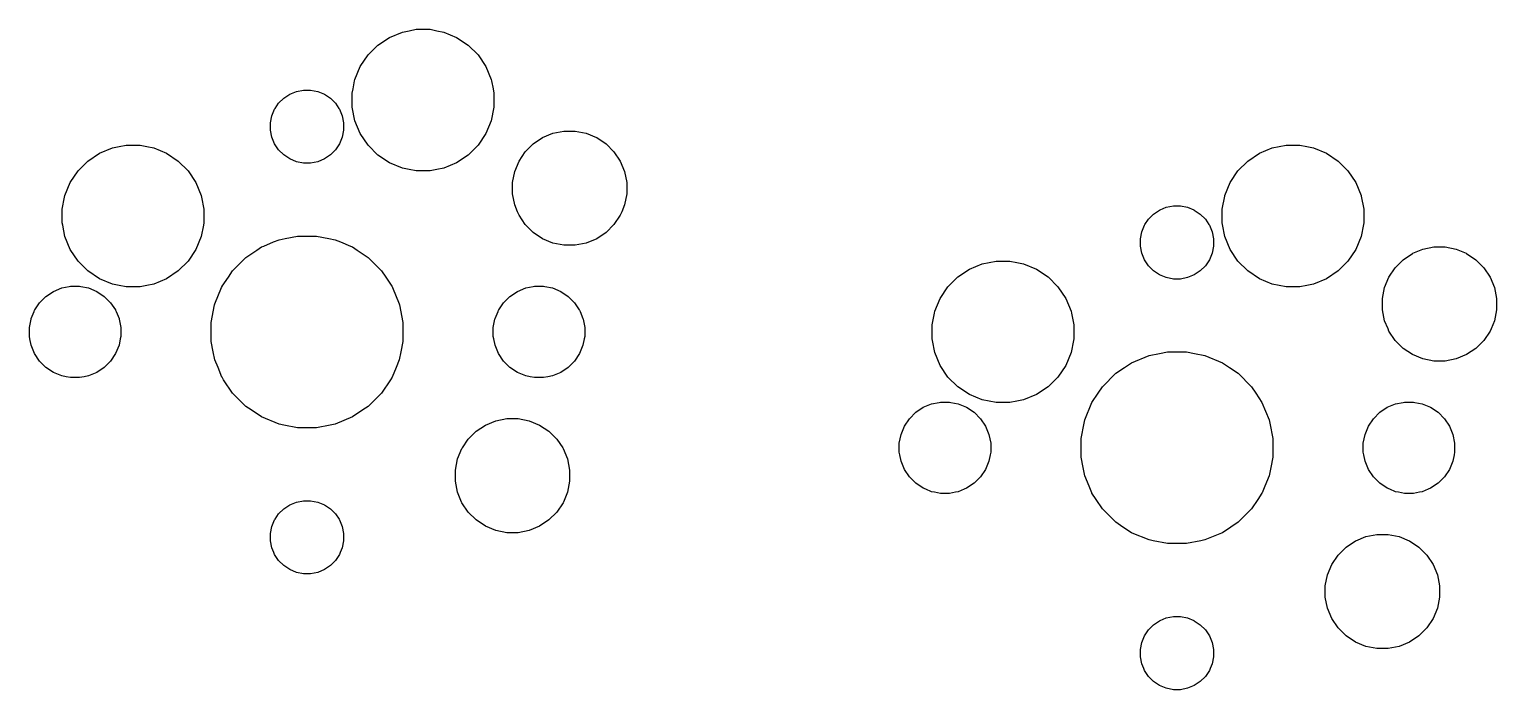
# Model space of a CAD drawing. Extents: x 70 to 347, y -163 to -55.
# Drawn here: x 135.68 to 167.81, y -71.42 to -56.95 of the extents above; entities that cross this region are included whole.
import ezdxf

# ---------------------------------------------------------------- set-up
doc = ezdxf.new("R2010")
doc.units = 0
doc.layers.add('BLACK', color=7, linetype='CONTINUOUS')

msp = doc.modelspace()

# ---------------------------------------------------------------- linework, layer by layer
at = {"layer": 'BLACK', "linetype": 'CONTINUOUS'}
for p, q in [((143.309, -57.2915), (143.563, -57.1217)), ((143.563, -57.1217), (143.845, -57.0048)), ((143.845, -57.0048), (143.995, -56.975)), ((143.995, -56.975), (144.145, -56.9452)), ((144.145, -56.9452), (144.45, -56.9452)), ((144.45, -56.9452), (144.6, -56.975)), ((144.6, -56.975), (144.75, -57.0048)), ((144.75, -57.0048), (145.032, -57.1217)), ((145.032, -57.1217), (145.286, -57.2915)), ((142.923, -57.7615), (143.093, -57.5075)), ((143.093, -57.5075), (143.309, -57.2915)), ((145.286, -57.2915), (145.502, -57.5075)), ((145.502, -57.5075), (145.672, -57.7615)), ((142.806, -58.0438), (142.923, -57.7615)), ((145.672, -57.7615), (145.789, -58.0438)), ((142.764, -58.2529), (142.8, -58.074)), ((142.8, -58.074), (142.806, -58.0438)), ((145.789, -58.0438), (145.795, -58.074)), ((145.795, -58.074), (145.83, -58.2529)), ((141.135, -58.5656), (141.247, -58.454)), ((141.247, -58.454), (141.378, -58.3664)), ((141.378, -58.3664), (141.524, -58.306)), ((141.378, -58.3664), (141.378, -58.3664)), ((141.524, -58.306), (141.678, -58.2752)), ((141.678, -58.2752), (141.836, -58.2752)), ((141.836, -58.2752), (141.991, -58.306)), ((141.991, -58.306), (142.137, -58.3664)), ((142.137, -58.3664), (142.137, -58.3664)), ((142.137, -58.3664), (142.268, -58.454)), ((142.268, -58.454), (142.38, -58.5656)), ((142.746, -58.3434), (142.764, -58.2529)), ((142.746, -58.649), (142.746, -58.3434)), ((145.83, -58.2529), (145.848, -58.3434)), ((145.848, -58.3434), (145.848, -58.649)), ((140.987, -58.8426), (141.048, -58.6968)), ((141.048, -58.6968), (141.06, -58.6776)), ((141.06, -58.6776), (141.135, -58.5656)), ((142.38, -58.5656), (142.454, -58.6776)), ((142.454, -58.6776), (142.467, -58.6968)), ((142.467, -58.6968), (142.528, -58.8426)), ((142.806, -58.9486), (142.746, -58.649)), ((145.848, -58.649), (145.789, -58.9486)), ((140.956, -58.9973), (140.987, -58.8426)), ((140.956, -59.1551), (140.956, -58.9973)), ((142.528, -58.8426), (142.558, -58.9973)), ((142.558, -58.9973), (142.558, -59.1551)), ((142.923, -59.2309), (142.806, -58.9486)), ((145.789, -58.9486), (145.672, -59.2309)), ((140.987, -59.3098), (140.956, -59.1551)), ((141.048, -59.4556), (140.987, -59.3098)), ((142.528, -59.3098), (142.467, -59.4556)), ((142.558, -59.1551), (142.528, -59.3098)), ((143.093, -59.4849), (142.923, -59.2309)), ((145.672, -59.2309), (145.502, -59.4849)), ((146.71, -59.4545), (146.915, -59.3176)), ((146.915, -59.3176), (146.917, -59.3168)), ((146.917, -59.3168), (147.142, -59.2233)), ((147.142, -59.2233), (147.384, -59.1752)), ((147.384, -59.1752), (147.631, -59.1752)), ((147.631, -59.1752), (147.872, -59.2233)), ((147.872, -59.2233), (148.098, -59.3168)), ((148.098, -59.3168), (148.1, -59.3176)), ((148.1, -59.3176), (148.305, -59.4545)), ((136.959, -59.8315), (137.213, -59.6617)), ((137.213, -59.6617), (137.495, -59.5448)), ((137.495, -59.5448), (137.645, -59.515)), ((137.645, -59.515), (137.795, -59.4852)), ((137.795, -59.4852), (138.1, -59.4852)), ((138.1, -59.4852), (138.25, -59.515)), ((138.25, -59.515), (138.4, -59.5448)), ((138.4, -59.5448), (138.682, -59.6617)), ((138.682, -59.6617), (138.936, -59.8315)), ((141.135, -59.5868), (141.048, -59.4556)), ((141.048, -59.4556), (141.048, -59.4556)), ((141.247, -59.6984), (141.135, -59.5868)), ((141.378, -59.786), (141.247, -59.6984)), ((142.268, -59.6984), (142.137, -59.786)), ((142.38, -59.5868), (142.268, -59.6984)), ((142.467, -59.4556), (142.38, -59.5868)), ((142.467, -59.4556), (142.467, -59.4556)), ((143.309, -59.7009), (143.093, -59.4849)), ((143.563, -59.8707), (143.309, -59.7009)), ((145.286, -59.7009), (145.032, -59.8707)), ((145.502, -59.4849), (145.286, -59.7009)), ((146.4, -59.8315), (146.536, -59.6287)), ((146.536, -59.6287), (146.71, -59.4545)), ((148.305, -59.4545), (148.479, -59.6287)), ((148.479, -59.6287), (148.615, -59.8315)), ((162.359, -59.8315), (162.613, -59.6617)), ((162.613, -59.6617), (162.895, -59.5448)), ((162.895, -59.5448), (163.045, -59.515)), ((163.045, -59.515), (163.195, -59.4852)), ((163.195, -59.4852), (163.5, -59.4852)), ((163.5, -59.4852), (163.65, -59.515)), ((163.65, -59.515), (163.8, -59.5448)), ((163.8, -59.5448), (164.082, -59.6617)), ((164.082, -59.6617), (164.336, -59.8315)), ((136.573, -60.3015), (136.743, -60.0475)), ((136.743, -60.0475), (136.959, -59.8315)), ((138.936, -59.8315), (139.152, -60.0475)), ((139.152, -60.0475), (139.322, -60.3015)), ((141.524, -59.8464), (141.378, -59.786)), ((141.378, -59.786), (141.378, -59.786)), ((141.378, -59.786), (141.378, -59.786)), ((141.678, -59.8772), (141.524, -59.8464)), ((141.836, -59.8772), (141.678, -59.8772)), ((141.991, -59.8464), (141.836, -59.8772)), ((142.137, -59.786), (141.991, -59.8464)), ((142.137, -59.786), (142.137, -59.786)), ((142.137, -59.786), (142.137, -59.786)), ((143.845, -59.9876), (143.563, -59.8707)), ((143.995, -60.0174), (143.845, -59.9876)), ((144.145, -60.0472), (143.995, -60.0174)), ((144.45, -60.0472), (144.145, -60.0472)), ((144.6, -60.0174), (144.45, -60.0472)), ((144.75, -59.9876), (144.6, -60.0174)), ((145.032, -59.8707), (144.75, -59.9876)), ((146.256, -60.303), (146.304, -60.0613)), ((146.304, -60.0613), (146.399, -59.8336)), ((146.399, -59.8336), (146.4, -59.8315)), ((148.615, -59.8315), (148.616, -59.8336)), ((148.616, -59.8336), (148.71, -60.0613)), ((148.71, -60.0613), (148.758, -60.303)), ((161.973, -60.3015), (162.143, -60.0475)), ((162.143, -60.0475), (162.359, -59.8315)), ((164.336, -59.8315), (164.552, -60.0475)), ((164.552, -60.0475), (164.722, -60.3015)), ((136.456, -60.5838), (136.573, -60.3015)), ((139.322, -60.3015), (139.439, -60.5838)), ((146.256, -60.5494), (146.256, -60.303)), ((148.758, -60.303), (148.758, -60.5494)), ((161.856, -60.5838), (161.973, -60.3015)), ((164.722, -60.3015), (164.839, -60.5838)), ((136.396, -60.8834), (136.448, -60.6242)), ((136.448, -60.6242), (136.456, -60.5838)), ((139.439, -60.5838), (139.447, -60.6242)), ((139.447, -60.6242), (139.498, -60.8834)), ((146.304, -60.7911), (146.256, -60.5494)), ((148.758, -60.5494), (148.71, -60.7911)), ((161.796, -60.8834), (161.852, -60.6018)), ((161.852, -60.6018), (161.856, -60.5838)), ((164.839, -60.5838), (164.842, -60.6018)), ((164.842, -60.6018), (164.898, -60.8834)), ((136.396, -61.189), (136.396, -60.8834)), ((139.498, -60.8834), (139.498, -61.189)), ((146.368, -60.9448), (146.304, -60.7911)), ((146.399, -61.0188), (146.368, -60.9448)), ((146.536, -61.2237), (146.399, -61.0188)), ((148.616, -61.0188), (148.479, -61.2237)), ((148.647, -60.9448), (148.616, -61.0188)), ((148.71, -60.7911), (148.647, -60.9448)), ((160.185, -61.1056), (160.297, -60.994)), ((160.297, -60.994), (160.428, -60.9064)), ((160.428, -60.9064), (160.438, -60.9023)), ((160.438, -60.9023), (160.574, -60.846)), ((160.574, -60.846), (160.729, -60.8152)), ((160.729, -60.8152), (160.886, -60.8152)), ((160.886, -60.8152), (161.041, -60.846)), ((161.041, -60.846), (161.177, -60.9023)), ((161.177, -60.9023), (161.187, -60.9064)), ((161.187, -60.9064), (161.318, -60.994)), ((161.318, -60.994), (161.43, -61.1056)), ((161.796, -61.189), (161.796, -60.8834)), ((164.898, -60.8834), (164.898, -61.189)), ((136.406, -61.2368), (136.396, -61.189)), ((136.456, -61.4886), (136.406, -61.2368)), ((139.489, -61.2368), (139.439, -61.4886)), ((139.498, -61.189), (139.489, -61.2368)), ((146.71, -61.3979), (146.536, -61.2237)), ((148.479, -61.2237), (148.305, -61.3979)), ((160.037, -61.3826), (160.098, -61.2368)), ((160.098, -61.2368), (160.106, -61.2237)), ((160.106, -61.2237), (160.185, -61.1056)), ((161.43, -61.1056), (161.508, -61.2237)), ((161.508, -61.2237), (161.517, -61.2368)), ((161.517, -61.2368), (161.578, -61.3826)), ((161.803, -61.2226), (161.796, -61.189)), ((161.856, -61.4886), (161.803, -61.2226)), ((164.892, -61.2226), (164.839, -61.4886)), ((164.898, -61.189), (164.892, -61.2226)), ((136.573, -61.7709), (136.456, -61.4886)), ((139.439, -61.4886), (139.322, -61.7709)), ((140.809, -61.6951), (141.024, -61.6059)), ((141.024, -61.6059), (141.145, -61.5559)), ((141.145, -61.5559), (141.28, -61.529)), ((141.28, -61.529), (141.55, -61.4752)), ((141.55, -61.4752), (141.964, -61.4752)), ((141.964, -61.4752), (142.235, -61.529)), ((142.235, -61.529), (142.37, -61.5559)), ((142.37, -61.5559), (142.491, -61.6059)), ((142.491, -61.6059), (142.706, -61.6951)), ((146.915, -61.5348), (146.71, -61.3979)), ((147.142, -61.6291), (146.915, -61.5348)), ((146.915, -61.5348), (146.915, -61.5348)), ((146.915, -61.5348), (146.915, -61.5348)), ((147.384, -61.6772), (147.142, -61.6291)), ((147.631, -61.6772), (147.384, -61.6772)), ((147.872, -61.6291), (147.631, -61.6772)), ((148.1, -61.5348), (147.872, -61.6291)), ((148.305, -61.3979), (148.1, -61.5348)), ((148.1, -61.5348), (148.1, -61.5348)), ((148.1, -61.5348), (148.1, -61.5348)), ((160.006, -61.5373), (160.037, -61.3826)), ((160.006, -61.6951), (160.006, -61.5373)), ((161.578, -61.3826), (161.608, -61.5373)), ((161.608, -61.5373), (161.608, -61.6951)), ((161.973, -61.7709), (161.856, -61.4886)), ((164.839, -61.4886), (164.722, -61.7709)), ((136.743, -62.0249), (136.573, -61.7709)), ((139.322, -61.7709), (139.152, -62.0249)), ((140.125, -62.2369), (140.418, -61.9442)), ((140.418, -61.9442), (140.661, -61.7822)), ((140.661, -61.7822), (140.762, -61.7143)), ((140.762, -61.7143), (140.809, -61.6951)), ((142.706, -61.6951), (142.753, -61.7143)), ((142.753, -61.7143), (142.854, -61.7822)), ((142.854, -61.7822), (143.097, -61.9442)), ((143.097, -61.9442), (143.389, -62.2369)), ((160.037, -61.8498), (160.006, -61.6951)), ((160.097, -61.9945), (160.037, -61.8498)), ((160.098, -61.9956), (160.097, -61.9945)), ((160.185, -62.1268), (160.098, -61.9956)), ((161.517, -61.9956), (161.43, -62.1268)), ((161.518, -61.9945), (161.517, -61.9956)), ((161.578, -61.8498), (161.518, -61.9945)), ((161.608, -61.6951), (161.578, -61.8498)), ((162.143, -62.0249), (161.973, -61.7709)), ((164.722, -61.7709), (164.552, -62.0249)), ((165.586, -62.1687), (165.76, -61.9945)), ((165.76, -61.9945), (165.965, -61.8576)), ((165.965, -61.8576), (165.974, -61.8538)), ((165.974, -61.8538), (166.192, -61.7633)), ((166.192, -61.7633), (166.434, -61.7152)), ((166.434, -61.7152), (166.681, -61.7152)), ((166.681, -61.7152), (166.922, -61.7633)), ((166.922, -61.7633), (167.141, -61.8538)), ((167.141, -61.8538), (167.15, -61.8576)), ((167.15, -61.8576), (167.355, -61.9945)), ((167.355, -61.9945), (167.529, -62.1687)), ((136.959, -62.2409), (136.743, -62.0249)), ((137.213, -62.4107), (136.959, -62.2409)), ((138.936, -62.2409), (138.682, -62.4107)), ((139.152, -62.0249), (138.936, -62.2409)), ((140.034, -62.3736), (140.125, -62.2369)), ((143.389, -62.2369), (143.481, -62.3736)), ((156.009, -62.3715), (156.263, -62.2017)), ((156.263, -62.2017), (156.545, -62.0848)), ((156.545, -62.0848), (156.695, -62.055)), ((156.695, -62.055), (156.845, -62.0252)), ((156.845, -62.0252), (157.15, -62.0252)), ((157.15, -62.0252), (157.3, -62.055)), ((157.3, -62.055), (157.45, -62.0848)), ((157.45, -62.0848), (157.732, -62.2017)), ((157.732, -62.2017), (157.986, -62.3715)), ((160.297, -62.2384), (160.185, -62.1268)), ((160.428, -62.326), (160.297, -62.2384)), ((160.574, -62.3864), (160.428, -62.326)), ((160.428, -62.326), (160.428, -62.326)), ((160.428, -62.326), (160.428, -62.326)), ((161.187, -62.326), (161.041, -62.3864)), ((161.318, -62.2384), (161.187, -62.326)), ((161.187, -62.326), (161.187, -62.326)), ((161.187, -62.326), (161.187, -62.326)), ((161.43, -62.1268), (161.318, -62.2384)), ((162.359, -62.2409), (162.143, -62.0249)), ((162.613, -62.4107), (162.359, -62.2409)), ((164.336, -62.2409), (164.082, -62.4107)), ((164.552, -62.0249), (164.336, -62.2409)), ((165.449, -62.3736), (165.586, -62.1687)), ((167.529, -62.1687), (167.666, -62.3736)), ((136.203, -62.6891), (136.385, -62.6137)), ((136.385, -62.6137), (136.55, -62.581)), ((136.55, -62.581), (136.579, -62.5752)), ((136.579, -62.5752), (136.776, -62.5752)), ((136.776, -62.5752), (136.805, -62.581)), ((136.805, -62.581), (136.969, -62.6137)), ((136.969, -62.6137), (137.152, -62.6891)), ((137.495, -62.5276), (137.213, -62.4107)), ((137.645, -62.5574), (137.495, -62.5276)), ((137.795, -62.5872), (137.645, -62.5574)), ((138.1, -62.5872), (137.795, -62.5872)), ((138.25, -62.5574), (138.1, -62.5872)), ((138.4, -62.5276), (138.25, -62.5574)), ((138.682, -62.4107), (138.4, -62.5276)), ((139.737, -62.9634), (139.887, -62.6013)), ((139.887, -62.6013), (139.896, -62.581)), ((139.896, -62.581), (139.899, -62.5752)), ((139.899, -62.5752), (140.034, -62.3736)), ((143.481, -62.3736), (143.615, -62.5752)), ((143.615, -62.5752), (143.619, -62.581)), ((143.619, -62.581), (143.628, -62.6013)), ((143.628, -62.6013), (143.778, -62.9634)), ((146.363, -62.6891), (146.545, -62.6137)), ((146.545, -62.6137), (146.71, -62.581)), ((146.71, -62.581), (146.739, -62.5752)), ((146.739, -62.5752), (146.936, -62.5752)), ((146.936, -62.5752), (146.965, -62.581)), ((146.965, -62.581), (147.129, -62.6137)), ((147.129, -62.6137), (147.312, -62.6891)), ((155.623, -62.8415), (155.793, -62.5875)), ((155.793, -62.5875), (156.009, -62.3715)), ((157.986, -62.3715), (158.202, -62.5875)), ((158.202, -62.5875), (158.372, -62.8415)), ((160.729, -62.4172), (160.574, -62.3864)), ((160.886, -62.4172), (160.729, -62.4172)), ((161.041, -62.3864), (160.886, -62.4172)), ((162.895, -62.5276), (162.613, -62.4107)), ((163.045, -62.5574), (162.895, -62.5276)), ((163.195, -62.5872), (163.045, -62.5574)), ((163.5, -62.5872), (163.195, -62.5872)), ((163.65, -62.5574), (163.5, -62.5872)), ((163.8, -62.5276), (163.65, -62.5574)), ((164.082, -62.4107), (163.8, -62.5276)), ((165.306, -62.843), (165.354, -62.6013)), ((165.354, -62.6013), (165.449, -62.3736)), ((165.449, -62.3736), (165.449, -62.3736)), ((167.666, -62.3736), (167.666, -62.3736)), ((167.666, -62.3736), (167.76, -62.6013)), ((167.76, -62.6013), (167.808, -62.843)), ((135.796, -63.094), (135.9, -62.9381)), ((135.9, -62.9381), (136.039, -62.7987)), ((136.039, -62.7987), (136.203, -62.6891)), ((137.152, -62.6891), (137.315, -62.7987)), ((137.315, -62.7987), (137.455, -62.9381)), ((137.455, -62.9381), (137.559, -63.094)), ((139.733, -62.9852), (139.737, -62.9634)), ((143.778, -62.9634), (143.782, -62.9852)), ((145.956, -63.094), (146.06, -62.9381)), ((146.06, -62.9381), (146.199, -62.7987)), ((146.199, -62.7987), (146.363, -62.6891)), ((147.312, -62.6891), (147.475, -62.7987)), ((147.475, -62.7987), (147.615, -62.9381)), ((147.615, -62.9381), (147.719, -63.094)), ((155.506, -63.1238), (155.623, -62.8415)), ((158.372, -62.8415), (158.489, -63.1238)), ((165.306, -63.0894), (165.306, -62.843)), ((167.808, -62.843), (167.808, -63.0894)), ((135.676, -63.4776), (135.713, -63.2952)), ((135.713, -63.2952), (135.715, -63.2842)), ((135.715, -63.2842), (135.779, -63.1287)), ((135.779, -63.1287), (135.79, -63.1021)), ((135.79, -63.1021), (135.796, -63.094)), ((137.559, -63.094), (137.564, -63.1021)), ((137.564, -63.1021), (137.575, -63.1287)), ((137.575, -63.1287), (137.64, -63.2842)), ((137.64, -63.2842), (137.642, -63.2952)), ((137.642, -63.2952), (137.678, -63.4776)), ((139.656, -63.3693), (139.733, -62.9852)), ((143.782, -62.9852), (143.858, -63.3693)), ((145.836, -63.4776), (145.873, -63.2952)), ((145.873, -63.2952), (145.875, -63.2842)), ((145.875, -63.2842), (145.939, -63.1287)), ((145.939, -63.1287), (145.95, -63.1021)), ((145.95, -63.1021), (145.956, -63.094)), ((147.719, -63.094), (147.724, -63.1021)), ((147.724, -63.1021), (147.735, -63.1287)), ((147.735, -63.1287), (147.8, -63.2842)), ((147.8, -63.2842), (147.802, -63.2952)), ((147.802, -63.2952), (147.838, -63.4776)), ((155.446, -63.4234), (155.498, -63.1642)), ((155.498, -63.1642), (155.506, -63.1238)), ((158.489, -63.1238), (158.497, -63.1642)), ((158.497, -63.1642), (158.548, -63.4234)), ((165.354, -63.3311), (165.306, -63.0894)), ((167.808, -63.0894), (167.76, -63.3311)), ((135.676, -63.6748), (135.676, -63.4776)), ((137.678, -63.4776), (137.678, -63.6748)), ((139.656, -63.7831), (139.656, -63.3693)), ((143.858, -63.3693), (143.858, -63.7831)), ((145.836, -63.6748), (145.836, -63.4776)), ((147.838, -63.4776), (147.838, -63.6748)), ((155.446, -63.729), (155.446, -63.4234)), ((158.548, -63.4234), (158.548, -63.729)), ((165.429, -63.5109), (165.354, -63.3311)), ((165.449, -63.5588), (165.429, -63.5109)), ((165.586, -63.7637), (165.449, -63.5588)), ((167.666, -63.5588), (167.529, -63.7637)), ((167.686, -63.5109), (167.666, -63.5588)), ((167.76, -63.3311), (167.686, -63.5109)), ((135.687, -63.729), (135.676, -63.6748)), ((135.715, -63.8682), (135.687, -63.729)), ((135.79, -64.0504), (135.715, -63.8682)), ((137.64, -63.8682), (137.564, -64.0504)), ((137.668, -63.729), (137.64, -63.8682)), ((137.678, -63.6748), (137.668, -63.729)), ((139.703, -64.0152), (139.656, -63.7831)), ((143.858, -63.7831), (143.812, -64.0152)), ((145.847, -63.729), (145.836, -63.6748)), ((145.875, -63.8682), (145.847, -63.729)), ((145.95, -64.0504), (145.875, -63.8682)), ((147.8, -63.8682), (147.724, -64.0504)), ((147.828, -63.729), (147.8, -63.8682)), ((147.838, -63.6748), (147.828, -63.729)), ((155.453, -63.7637), (155.446, -63.729)), ((155.506, -64.0286), (155.453, -63.7637)), ((158.541, -63.7637), (158.489, -64.0286)), ((158.548, -63.729), (158.541, -63.7637)), ((165.76, -63.9379), (165.586, -63.7637)), ((165.965, -64.0748), (165.76, -63.9379)), ((167.355, -63.9379), (167.15, -64.0748)), ((167.529, -63.7637), (167.355, -63.9379)), ((135.9, -64.2143), (135.79, -64.0504)), ((136.039, -64.3537), (135.9, -64.2143)), ((137.455, -64.2143), (137.315, -64.3537)), ((137.564, -64.0504), (137.455, -64.2143)), ((139.737, -64.189), (139.703, -64.0152)), ((139.808, -64.3594), (139.737, -64.189)), ((143.778, -64.189), (143.707, -64.3594)), ((143.812, -64.0152), (143.778, -64.189)), ((146.06, -64.2143), (145.95, -64.0504)), ((146.199, -64.3537), (146.06, -64.2143)), ((147.615, -64.2143), (147.475, -64.3537)), ((147.724, -64.0504), (147.615, -64.2143)), ((155.623, -64.3109), (155.506, -64.0286)), ((158.489, -64.0286), (158.372, -64.3109)), ((159.655, -64.3594), (159.812, -64.2543)), ((159.812, -64.2543), (160.195, -64.0959)), ((160.195, -64.0959), (160.424, -64.0504)), ((160.424, -64.0504), (160.6, -64.0152)), ((160.6, -64.0152), (161.014, -64.0152)), ((161.014, -64.0152), (161.191, -64.0504)), ((161.191, -64.0504), (161.42, -64.0959)), ((161.42, -64.0959), (161.803, -64.2543)), ((161.803, -64.2543), (161.96, -64.3594)), ((166.192, -64.1691), (165.965, -64.0748)), ((165.965, -64.0748), (165.965, -64.0748)), ((165.965, -64.0748), (165.965, -64.0748)), ((166.434, -64.2172), (166.192, -64.1691)), ((166.681, -64.2172), (166.434, -64.2172)), ((166.922, -64.1691), (166.681, -64.2172)), ((167.15, -64.0748), (166.922, -64.1691)), ((167.15, -64.0748), (167.15, -64.0748)), ((167.15, -64.0748), (167.15, -64.0748)), ((136.203, -64.4633), (136.039, -64.3537)), ((136.385, -64.5387), (136.203, -64.4633)), ((136.482, -64.558), (136.385, -64.5387)), ((136.579, -64.5772), (136.482, -64.558)), ((136.776, -64.5772), (136.579, -64.5772)), ((136.873, -64.558), (136.776, -64.5772)), ((136.969, -64.5387), (136.873, -64.558)), ((137.152, -64.4633), (136.969, -64.5387)), ((137.315, -64.3537), (137.152, -64.4633)), ((139.893, -64.5649), (139.808, -64.3594)), ((139.896, -64.5714), (139.893, -64.5649)), ((139.931, -64.6248), (139.896, -64.5714)), ((143.619, -64.5714), (143.584, -64.6248)), ((143.622, -64.5649), (143.619, -64.5714)), ((143.707, -64.3594), (143.622, -64.5649)), ((146.363, -64.4633), (146.199, -64.3537)), ((146.545, -64.5387), (146.363, -64.4633)), ((146.642, -64.558), (146.545, -64.5387)), ((146.739, -64.5772), (146.642, -64.558)), ((146.936, -64.5772), (146.739, -64.5772)), ((147.033, -64.558), (146.936, -64.5772)), ((147.129, -64.5387), (147.033, -64.558)), ((147.312, -64.4633), (147.129, -64.5387)), ((147.475, -64.3537), (147.312, -64.4633)), ((155.793, -64.5649), (155.623, -64.3109)), ((156.009, -64.7809), (155.793, -64.5649)), ((158.202, -64.5649), (157.986, -64.7809)), ((158.372, -64.3109), (158.202, -64.5649)), ((159.175, -64.7769), (159.468, -64.4842)), ((159.468, -64.4842), (159.655, -64.3594)), ((161.96, -64.3594), (162.147, -64.4842)), ((162.147, -64.4842), (162.439, -64.7769)), ((140.125, -64.9155), (139.931, -64.6248)), ((143.584, -64.6248), (143.389, -64.9155)), ((156.263, -64.9507), (156.009, -64.7809)), ((157.986, -64.7809), (157.732, -64.9507)), ((159.083, -64.9155), (159.175, -64.7769)), ((162.439, -64.7769), (162.532, -64.9155)), ((140.418, -65.2082), (140.125, -64.9155)), ((140.533, -65.2852), (140.418, -65.2082)), ((143.097, -65.2082), (142.981, -65.2852)), ((143.389, -64.9155), (143.097, -65.2082)), ((155.253, -65.2291), (155.435, -65.1537)), ((155.435, -65.1537), (155.6, -65.121)), ((155.6, -65.121), (155.629, -65.1152)), ((155.629, -65.1152), (155.826, -65.1152)), ((155.826, -65.1152), (155.855, -65.121)), ((155.855, -65.121), (156.019, -65.1537)), ((156.019, -65.1537), (156.202, -65.2291)), ((156.545, -65.0676), (156.263, -64.9507)), ((156.695, -65.0974), (156.545, -65.0676)), ((156.845, -65.1272), (156.695, -65.0974)), ((157.15, -65.1272), (156.845, -65.1272)), ((157.3, -65.0974), (157.15, -65.1272)), ((157.45, -65.0676), (157.3, -65.0974)), ((157.732, -64.9507), (157.45, -65.0676)), ((158.787, -65.5034), (158.946, -65.121)), ((158.946, -65.121), (159.083, -64.9155)), ((162.532, -64.9155), (162.669, -65.121)), ((162.669, -65.121), (162.828, -65.5034)), ((165.413, -65.2291), (165.595, -65.1537)), ((165.595, -65.1537), (165.76, -65.121)), ((165.76, -65.121), (165.789, -65.1152)), ((165.789, -65.1152), (165.986, -65.1152)), ((165.986, -65.1152), (166.015, -65.121)), ((166.015, -65.121), (166.179, -65.1537)), ((166.179, -65.1537), (166.362, -65.2291)), ((140.762, -65.4381), (140.533, -65.2852)), ((141.145, -65.5965), (140.762, -65.4381)), ((142.753, -65.4381), (142.37, -65.5965)), ((142.981, -65.2852), (142.753, -65.4381)), ((145.665, -65.6176), (145.892, -65.5233)), ((145.892, -65.5233), (146.134, -65.4752)), ((146.134, -65.4752), (146.381, -65.4752)), ((146.381, -65.4752), (146.622, -65.5233)), ((146.622, -65.5233), (146.85, -65.6176)), ((154.84, -65.6421), (154.95, -65.4781)), ((154.95, -65.4781), (155.089, -65.3387)), ((155.089, -65.3387), (155.253, -65.2291)), ((156.202, -65.2291), (156.365, -65.3387)), ((156.365, -65.3387), (156.505, -65.4781)), ((156.505, -65.4781), (156.614, -65.6421)), ((158.772, -65.5798), (158.787, -65.5034)), ((162.828, -65.5034), (162.843, -65.5798)), ((165, -65.6421), (165.11, -65.4781)), ((165.11, -65.4781), (165.249, -65.3387)), ((165.249, -65.3387), (165.413, -65.2291)), ((166.362, -65.2291), (166.525, -65.3387)), ((166.525, -65.3387), (166.665, -65.4781)), ((166.665, -65.4781), (166.774, -65.6421)), ((141.251, -65.6176), (141.145, -65.5965)), ((141.55, -65.6772), (141.251, -65.6176)), ((141.964, -65.6772), (141.55, -65.6772)), ((142.264, -65.6176), (141.964, -65.6772)), ((142.37, -65.5965), (142.264, -65.6176)), ((145.286, -65.9287), (145.46, -65.7545)), ((145.46, -65.7545), (145.665, -65.6176)), ((146.85, -65.6176), (147.055, -65.7545)), ((147.055, -65.7545), (147.229, -65.9287)), ((154.726, -66.0176), (154.765, -65.8242)), ((154.765, -65.8242), (154.84, -65.6421)), ((154.765, -65.8242), (154.765, -65.8242)), ((156.614, -65.6421), (156.69, -65.8242)), ((156.69, -65.8242), (156.69, -65.8242)), ((156.69, -65.8242), (156.728, -66.0176)), ((158.706, -65.9093), (158.772, -65.5798)), ((162.843, -65.5798), (162.908, -65.9093)), ((164.886, -66.0176), (164.925, -65.8242)), ((164.925, -65.8242), (165, -65.6421)), ((164.925, -65.8242), (164.925, -65.8242)), ((166.774, -65.6421), (166.85, -65.8242)), ((166.85, -65.8242), (166.85, -65.8242)), ((166.85, -65.8242), (166.888, -66.0176)), ((145.054, -66.3613), (145.149, -66.1336)), ((145.149, -66.1336), (145.158, -66.1193)), ((145.158, -66.1193), (145.286, -65.9287)), ((147.229, -65.9287), (147.356, -66.1193)), ((147.356, -66.1193), (147.366, -66.1336)), ((147.366, -66.1336), (147.46, -66.3613)), ((154.726, -66.2148), (154.726, -66.0176)), ((156.728, -66.0176), (156.728, -66.2148)), ((158.706, -66.3231), (158.706, -65.9093)), ((162.908, -65.9093), (162.908, -66.3231)), ((164.886, -66.2148), (164.886, -66.0176)), ((166.888, -66.0176), (166.888, -66.2148)), ((145.006, -66.603), (145.054, -66.3613)), ((147.46, -66.3613), (147.508, -66.603)), ((154.737, -66.269), (154.726, -66.2148)), ((154.765, -66.4082), (154.737, -66.269)), ((154.84, -66.5904), (154.765, -66.4082)), ((156.69, -66.4082), (156.614, -66.5904)), ((156.718, -66.269), (156.69, -66.4082)), ((156.728, -66.2148), (156.718, -66.269)), ((158.752, -66.5504), (158.706, -66.3231)), ((162.908, -66.3231), (162.863, -66.5504)), ((164.897, -66.269), (164.886, -66.2148)), ((164.925, -66.4082), (164.897, -66.269)), ((165, -66.5904), (164.925, -66.4082)), ((166.85, -66.4082), (166.774, -66.5904)), ((166.878, -66.269), (166.85, -66.4082)), ((166.888, -66.2148), (166.878, -66.269)), ((145.006, -66.8494), (145.006, -66.603)), ((147.508, -66.603), (147.508, -66.8494)), ((154.95, -66.7543), (154.84, -66.5904)), ((155.089, -66.8937), (154.95, -66.7543)), ((156.505, -66.7543), (156.365, -66.8937)), ((156.614, -66.5904), (156.505, -66.7543)), ((158.787, -66.729), (158.752, -66.5504)), ((158.881, -66.9554), (158.787, -66.729)), ((162.828, -66.729), (162.734, -66.9554)), ((162.863, -66.5504), (162.828, -66.729)), ((165.11, -66.7543), (165, -66.5904)), ((165.249, -66.8937), (165.11, -66.7543)), ((166.665, -66.7543), (166.525, -66.8937)), ((166.774, -66.5904), (166.665, -66.7543)), ((145.054, -67.0911), (145.006, -66.8494)), ((145.143, -67.306), (145.054, -67.0911)), ((147.46, -67.0911), (147.371, -67.306)), ((147.508, -66.8494), (147.46, -67.0911)), ((155.253, -67.0033), (155.089, -66.8937)), ((155.307, -67.0254), (155.253, -67.0033)), ((155.253, -67.0033), (155.253, -67.0033)), ((155.253, -67.0033), (155.253, -67.0033)), ((155.435, -67.0787), (155.307, -67.0254)), ((155.498, -67.0911), (155.435, -67.0787)), ((155.629, -67.1172), (155.498, -67.0911)), ((155.826, -67.1172), (155.629, -67.1172)), ((155.957, -67.0911), (155.826, -67.1172)), ((156.019, -67.0787), (155.957, -67.0911)), ((156.148, -67.0254), (156.019, -67.0787)), ((156.202, -67.0033), (156.148, -67.0254)), ((156.365, -66.8937), (156.202, -67.0033)), ((156.202, -67.0033), (156.202, -67.0033)), ((156.202, -67.0033), (156.202, -67.0033)), ((158.943, -67.1049), (158.881, -66.9554)), ((158.946, -67.1114), (158.943, -67.1049)), ((159.037, -67.2487), (158.946, -67.1114)), ((162.669, -67.1114), (162.578, -67.2487)), ((162.672, -67.1049), (162.669, -67.1114)), ((162.734, -66.9554), (162.672, -67.1049)), ((165.413, -67.0033), (165.249, -66.8937)), ((165.467, -67.0254), (165.413, -67.0033)), ((165.413, -67.0033), (165.413, -67.0033)), ((165.413, -67.0033), (165.413, -67.0033)), ((165.595, -67.0787), (165.467, -67.0254)), ((165.658, -67.0911), (165.595, -67.0787)), ((165.789, -67.1172), (165.658, -67.0911)), ((165.986, -67.1172), (165.789, -67.1172)), ((166.117, -67.0911), (165.986, -67.1172)), ((166.179, -67.0787), (166.117, -67.0911)), ((166.308, -67.0254), (166.179, -67.0787)), ((166.362, -67.0033), (166.308, -67.0254)), ((166.525, -66.8937), (166.362, -67.0033)), ((166.362, -67.0033), (166.362, -67.0033)), ((166.362, -67.0033), (166.362, -67.0033)), ((141.135, -67.5656), (141.247, -67.454)), ((141.247, -67.454), (141.378, -67.3664)), ((141.378, -67.3664), (141.524, -67.306)), ((141.378, -67.3664), (141.378, -67.3664)), ((141.524, -67.306), (141.678, -67.2752)), ((141.678, -67.2752), (141.836, -67.2752)), ((141.836, -67.2752), (141.991, -67.306)), ((141.991, -67.306), (142.137, -67.3664)), ((142.137, -67.3664), (142.137, -67.3664)), ((142.137, -67.3664), (142.268, -67.454)), ((142.268, -67.454), (142.38, -67.5656)), ((145.149, -67.3188), (145.143, -67.306)), ((145.286, -67.5237), (145.149, -67.3188)), ((147.366, -67.3188), (147.229, -67.5237)), ((147.371, -67.306), (147.366, -67.3188)), ((159.175, -67.4555), (159.037, -67.2487)), ((159.468, -67.7482), (159.175, -67.4555)), ((162.439, -67.4555), (162.147, -67.7482)), ((162.578, -67.2487), (162.439, -67.4555)), ((140.987, -67.8426), (141.048, -67.6968)), ((141.048, -67.6968), (141.058, -67.6813)), ((141.058, -67.6813), (141.135, -67.5656)), ((142.38, -67.5656), (142.457, -67.6813)), ((142.457, -67.6813), (142.467, -67.6968)), ((142.467, -67.6968), (142.528, -67.8426)), ((145.46, -67.6979), (145.286, -67.5237)), ((145.665, -67.8348), (145.46, -67.6979)), ((147.055, -67.6979), (146.85, -67.8348)), ((147.229, -67.5237), (147.055, -67.6979)), ((159.625, -67.8529), (159.468, -67.7482)), ((162.147, -67.7482), (161.99, -67.8529)), ((140.956, -67.9973), (140.987, -67.8426)), ((140.956, -68.1551), (140.956, -67.9973)), ((142.528, -67.8426), (142.558, -67.9973)), ((142.558, -67.9973), (142.558, -68.1551)), ((145.892, -67.9291), (145.665, -67.8348)), ((145.665, -67.8348), (145.665, -67.8348)), ((145.665, -67.8348), (145.665, -67.8348)), ((146.134, -67.9772), (145.892, -67.9291)), ((146.381, -67.9772), (146.134, -67.9772)), ((146.622, -67.9291), (146.381, -67.9772)), ((146.85, -67.8348), (146.622, -67.9291)), ((146.85, -67.8348), (146.85, -67.8348)), ((146.85, -67.8348), (146.85, -67.8348)), ((159.812, -67.9781), (159.625, -67.8529)), ((159.829, -67.9851), (159.812, -67.9781)), ((159.812, -67.9781), (159.812, -67.9781)), ((159.812, -67.9781), (159.812, -67.9781)), ((160.195, -68.1365), (159.829, -67.9851)), ((161.786, -67.9851), (161.42, -68.1365)), ((161.803, -67.9781), (161.786, -67.9851)), ((161.99, -67.8529), (161.803, -67.9781)), ((161.803, -67.9781), (161.803, -67.9781)), ((161.803, -67.9781), (161.803, -67.9781)), ((164.721, -68.1551), (164.942, -68.0633)), ((164.942, -68.0633), (165.184, -68.0152)), ((165.184, -68.0152), (165.431, -68.0152)), ((165.431, -68.0152), (165.672, -68.0633)), ((165.672, -68.0633), (165.894, -68.1551)), ((140.987, -68.3098), (140.956, -68.1551)), ((141.03, -68.4129), (140.987, -68.3098)), ((141.048, -68.4556), (141.03, -68.4129)), ((142.485, -68.4129), (142.467, -68.4556)), ((142.528, -68.3098), (142.485, -68.4129)), ((142.558, -68.1551), (142.528, -68.3098)), ((160.288, -68.1551), (160.195, -68.1365)), ((160.6, -68.2172), (160.288, -68.1551)), ((161.014, -68.2172), (160.6, -68.2172)), ((161.327, -68.1551), (161.014, -68.2172)), ((161.42, -68.1365), (161.327, -68.1551)), ((164.336, -68.4687), (164.51, -68.2945)), ((164.51, -68.2945), (164.715, -68.1576)), ((164.715, -68.1576), (164.721, -68.1551)), ((165.894, -68.1551), (165.9, -68.1576)), ((165.9, -68.1576), (166.105, -68.2945)), ((166.105, -68.2945), (166.279, -68.4687)), ((141.135, -68.5868), (141.048, -68.4556)), ((141.247, -68.6984), (141.135, -68.5868)), ((141.378, -68.786), (141.247, -68.6984)), ((142.268, -68.6984), (142.137, -68.786)), ((142.38, -68.5868), (142.268, -68.6984)), ((142.467, -68.4556), (142.38, -68.5868)), ((164.104, -68.9013), (164.199, -68.6736)), ((164.199, -68.6727), (164.336, -68.4687)), ((164.199, -68.6736), (164.199, -68.6727)), ((166.279, -68.4687), (166.415, -68.6727)), ((166.415, -68.6727), (166.416, -68.6736)), ((166.416, -68.6736), (166.51, -68.9013)), ((141.524, -68.8464), (141.378, -68.786)), ((141.378, -68.786), (141.378, -68.786)), ((141.378, -68.786), (141.378, -68.786)), ((141.678, -68.8772), (141.524, -68.8464)), ((141.836, -68.8772), (141.678, -68.8772)), ((141.991, -68.8464), (141.836, -68.8772)), ((142.137, -68.786), (141.991, -68.8464)), ((142.137, -68.786), (142.137, -68.786)), ((142.137, -68.786), (142.137, -68.786)), ((164.056, -69.143), (164.104, -68.9013)), ((166.51, -68.9013), (166.558, -69.143)), ((164.056, -69.3894), (164.056, -69.143)), ((164.104, -69.6311), (164.056, -69.3894)), ((166.558, -69.3894), (166.51, -69.6311)), ((166.558, -69.143), (166.558, -69.3894)), ((164.198, -69.8569), (164.104, -69.6311)), ((166.51, -69.6311), (166.417, -69.8569)), ((160.185, -70.1056), (160.297, -69.994)), ((160.297, -69.994), (160.428, -69.9064)), ((160.428, -69.9064), (160.438, -69.9023)), ((160.438, -69.9023), (160.574, -69.846)), ((160.574, -69.846), (160.729, -69.8152)), ((160.729, -69.8152), (160.886, -69.8152)), ((160.886, -69.8152), (161.041, -69.846)), ((161.041, -69.846), (161.177, -69.9023)), ((161.177, -69.9023), (161.187, -69.9064)), ((161.187, -69.9064), (161.318, -69.994)), ((161.318, -69.994), (161.43, -70.1056)), ((164.199, -69.8588), (164.198, -69.8569)), ((164.336, -70.0637), (164.199, -69.8588)), ((166.416, -69.8588), (166.279, -70.0637)), ((166.417, -69.8569), (166.416, -69.8588)), ((160.037, -70.3826), (160.098, -70.2368)), ((160.098, -70.2368), (160.185, -70.1056)), ((160.098, -70.2368), (160.098, -70.2368)), ((161.43, -70.1056), (161.517, -70.2368)), ((161.517, -70.2368), (161.517, -70.2368)), ((161.517, -70.2368), (161.578, -70.3826)), ((164.51, -70.2379), (164.336, -70.0637)), ((164.715, -70.3748), (164.51, -70.2379)), ((166.105, -70.2379), (165.9, -70.3748)), ((166.279, -70.0637), (166.105, -70.2379)), ((160.006, -70.5373), (160.037, -70.3826)), ((160.006, -70.6951), (160.006, -70.5373)), ((161.578, -70.3826), (161.608, -70.5373)), ((161.608, -70.5373), (161.608, -70.6951)), ((164.942, -70.4691), (164.715, -70.3748)), ((164.715, -70.3748), (164.715, -70.3748)), ((164.715, -70.3748), (164.715, -70.3748)), ((165.184, -70.5172), (164.942, -70.4691)), ((165.431, -70.5172), (165.184, -70.5172)), ((165.672, -70.4691), (165.431, -70.5172)), ((165.9, -70.3748), (165.672, -70.4691)), ((165.9, -70.3748), (165.9, -70.3748)), ((165.9, -70.3748), (165.9, -70.3748)), ((160.037, -70.8498), (160.006, -70.6951)), ((160.08, -70.9529), (160.037, -70.8498)), ((160.098, -70.9956), (160.08, -70.9529)), ((160.185, -71.1268), (160.098, -70.9956)), ((161.517, -70.9956), (161.43, -71.1268)), ((161.535, -70.9529), (161.517, -70.9956)), ((161.578, -70.8498), (161.535, -70.9529)), ((161.608, -70.6951), (161.578, -70.8498)), ((160.297, -71.2384), (160.185, -71.1268)), ((160.428, -71.326), (160.297, -71.2384)), ((160.574, -71.3864), (160.428, -71.326)), ((160.428, -71.326), (160.428, -71.326)), ((160.428, -71.326), (160.428, -71.326)), ((161.187, -71.326), (161.041, -71.3864)), ((161.318, -71.2384), (161.187, -71.326)), ((161.187, -71.326), (161.187, -71.326)), ((161.187, -71.326), (161.187, -71.326)), ((161.43, -71.1268), (161.318, -71.2384)), ((160.729, -71.4172), (160.574, -71.3864)), ((160.886, -71.4172), (160.729, -71.4172)), ((161.041, -71.3864), (160.886, -71.4172))]:
    msp.add_line(p, q, dxfattribs=at)

doc.saveas('drawing.dxf')
